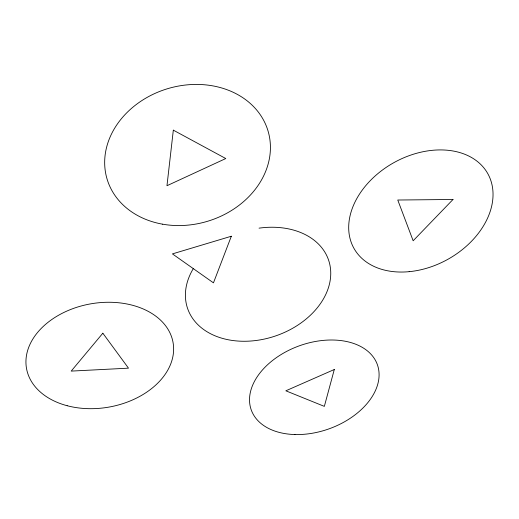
<?xml version="1.0" encoding="UTF-8"?>
<svg xmlns="http://www.w3.org/2000/svg" width="519" height="519" viewBox="0 0 519 519"><rect width="100%" height="100%" fill="white"/><g stroke="black" fill="none" stroke-linecap="round" stroke-linejoin="round"><path stroke-width="0.78" d="M259.052 228.152A74.528 54.566 -19 0 1 329.753 282.725A74.528 54.566 -19 0 1 235.347 340.821A74.528 54.566 -19 0 1 193.295 268.621M173.327 130.152L166.969 185.718L225.784 158.542L173.327 130.152M334.301 369.509L324.343 406.377L285.839 390.801L334.301 369.509M231.325 236.242L213.465 282.849L172.425 253.895L231.325 236.242M102.84 333.211L71.2 371.104L128.498 368.159L102.84 333.211M453.003 199.478L413.15 240.777L397.762 200.023L453.003 199.478M294.961 434.546A67.009 44.096 -19.8 0 0 377.514 365.065A67.009 44.096 -19.8 0 0 270.425 362.217A67.009 44.096 -19.8 0 0 294.961 434.546M162.661 224.189A84 69.241 -16.7 0 0 268.459 132.462A84 69.241 -16.7 0 0 131.521 108.361A84 69.241 -16.7 0 0 162.661 224.189M409.154 271.671A76.637 55.358 -29.1 0 0 488.411 174.799A76.637 55.358 -29.1 0 0 365.039 186.516A76.637 55.358 -29.1 0 0 409.154 271.671M67.185 405.728A74.412 52.419 -10 0 0 173.469 345.557A74.412 52.419 -10 0 0 58.705 315.176A74.412 52.419 -10 0 0 67.185 405.728"/></g></svg>
